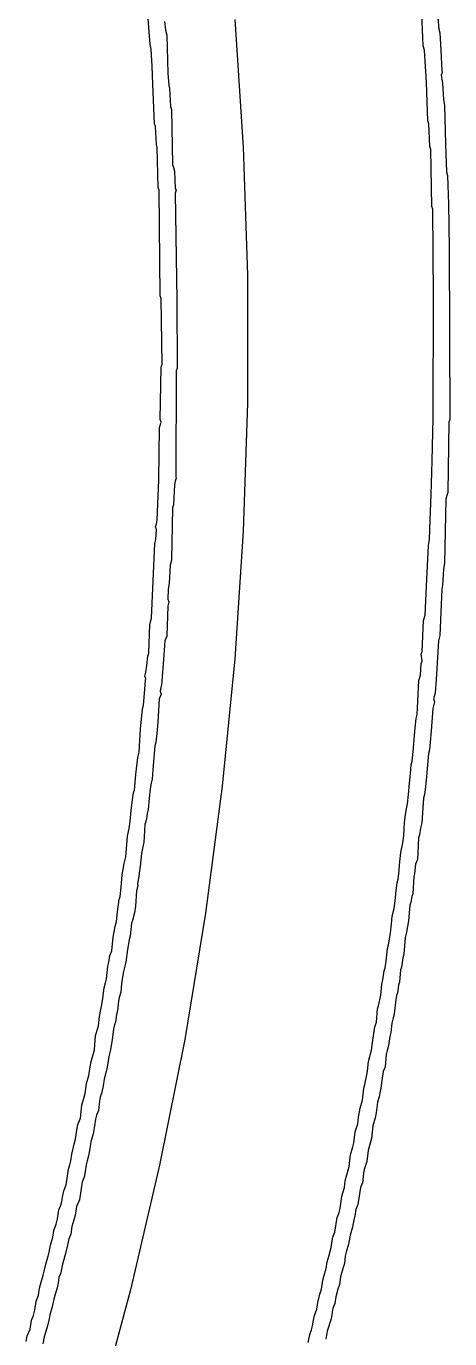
# Model space of a CAD drawing. Header units: millimetres. Extents: x 95 to 305, y 96 to 295.
# Drawn here: x 294.06 to 304.92, y 174.41 to 208.01 of the extents above; entities that cross this region are included whole.
import ezdxf

# ---------------------------------------------------------------- set-up
doc = ezdxf.new("R2010")
doc.units = ezdxf.units.MM
doc.layers.add('BottomLayer', color=5, linetype='Continuous')
doc.layers.add('BottomOverlay', color=54, linetype='Continuous')

msp = doc.modelspace()

# ---------------------------------------------------------------- linework, layer by layer
at = {"layer": 'BottomLayer'}
for p, q in [((299.409, 208.184), (299.624, 204.914)), ((299.624, 204.914), (299.732, 201.639)), ((299.732, 201.639), (299.732, 198.361)), ((299.732, 198.361), (299.624, 195.086)), ((299.624, 195.086), (299.409, 191.816)), ((299.409, 191.816), (299.086, 188.555)), ((299.086, 188.555), (298.657, 185.306)), ((298.657, 185.306), (298.121, 182.073)), ((298.121, 182.073), (297.479, 178.859)), ((297.479, 178.859), (296.732, 175.668)), ((296.732, 175.668), (295.88, 172.503))]:
    msp.add_line(p, q, dxfattribs=at)
at = {"layer": 'BottomOverlay'}
for p, q in [((304.234, 207.514), (304.197, 208.33)), ((297.212, 207.867), (297.188, 208.208)), ((297.601, 208.135), (297.626, 207.916)), ((304.611, 208.232), (304.636, 207.94)), ((297.236, 207.551), (297.212, 207.867)), ((297.626, 207.916), (297.662, 207.782)), ((297.662, 207.782), (297.687, 206.809)), ((304.636, 207.94), (304.66, 207.843)), ((304.66, 207.843), (304.684, 207.405)), ((297.261, 207.429), (297.236, 207.551)), ((297.285, 206.991), (297.261, 207.429)), ((304.27, 207.405), (304.234, 207.514)), ((304.319, 206.577), (304.27, 207.405)), ((304.684, 207.405), (304.709, 206.869)), ((297.309, 206.529), (297.285, 206.991)), ((297.687, 206.809), (297.711, 206.492)), ((304.721, 206.833), (304.696, 206.76)), ((304.696, 206.76), (304.733, 206.553)), ((304.709, 206.869), (304.721, 206.833)), ((297.346, 205.519), (297.309, 206.529)), ((297.711, 206.492), (297.735, 206.419)), ((297.735, 206.419), (297.76, 205.957)), ((304.356, 205.592), (304.319, 206.577)), ((304.733, 206.553), (304.757, 206.139)), ((304.757, 206.139), (304.782, 205.993)), ((304.782, 205.993), (304.806, 204.995)), ((297.76, 205.957), (297.784, 205.884)), ((297.784, 205.884), (297.808, 204.472)), ((297.37, 205.446), (297.346, 205.519)), ((297.395, 204.983), (297.37, 205.446)), ((304.38, 205.519), (304.356, 205.592)), ((304.404, 204.934), (304.38, 205.519)), ((297.419, 204.91), (297.395, 204.983)), ((304.806, 204.995), (304.83, 204.289)), ((297.443, 203.888), (297.419, 204.91)), ((304.429, 204.861), (304.404, 204.934)), ((304.453, 203.401), (304.429, 204.861)), ((297.808, 204.472), (297.833, 204.399)), ((297.833, 204.399), (297.857, 204.302)), ((297.857, 204.302), (297.881, 203.863)), ((304.83, 204.289), (304.855, 204.192)), ((304.855, 204.192), (304.879, 203.462)), ((297.468, 203.815), (297.443, 203.888)), ((297.492, 201.113), (297.468, 203.815)), ((297.881, 203.863), (297.906, 203.815)), ((297.906, 203.815), (297.881, 203.742)), ((297.881, 203.742), (297.918, 201.004)), ((304.477, 203.328), (304.453, 203.401)), ((304.502, 201.089), (304.477, 203.328)), ((304.879, 203.462), (304.903, 202.342)), ((304.903, 202.342), (304.915, 197.949)), ((297.516, 201.04), (297.492, 201.113)), ((297.541, 199.361), (297.516, 201.04)), ((297.918, 201.004), (297.93, 199.263)), ((304.49, 197.985), (304.502, 201.064)), ((304.502, 201.064), (304.502, 201.089)), ((297.492, 197.949), (297.516, 199.288)), ((297.516, 199.288), (297.541, 199.361)), ((297.93, 199.263), (297.906, 199.19)), ((297.906, 199.19), (297.894, 196.476)), ((297.516, 197.876), (297.492, 197.949)), ((304.465, 196.89), (304.49, 197.985)), ((304.915, 197.949), (304.891, 197.876)), ((297.455, 196.403), (297.48, 197.742)), ((297.48, 197.742), (297.516, 197.876)), ((304.891, 197.876), (304.867, 196.075)), ((304.441, 196.014), (304.465, 196.89)), ((297.419, 195.369), (297.455, 196.403)), ((297.857, 196.27), (297.833, 195.758)), ((297.881, 196.367), (297.857, 196.27)), ((297.906, 196.44), (297.881, 196.367)), ((297.894, 196.476), (297.906, 196.44)), ((304.417, 195.381), (304.441, 196.014)), ((304.818, 195.904), (304.782, 194.262)), ((304.842, 196.002), (304.818, 195.904)), ((304.867, 196.075), (304.842, 196.002)), ((297.808, 195.685), (297.784, 194.347)), ((297.833, 195.758), (297.808, 195.685)), ((297.37, 195.199), (297.395, 195.272)), ((297.395, 195.272), (297.419, 195.369)), ((304.392, 194.87), (304.417, 195.381)), ((297.395, 195.126), (297.37, 195.199)), ((297.382, 194.87), (297.395, 195.126)), ((297.273, 192.862), (297.358, 194.773)), ((297.358, 194.773), (297.382, 194.87)), ((304.319, 193.677), (304.368, 194.724)), ((304.368, 194.724), (304.392, 194.87)), ((297.747, 194.213), (297.723, 193.75)), ((297.784, 194.347), (297.747, 194.213)), ((304.782, 194.262), (304.757, 194.116)), ((304.757, 194.116), (304.733, 193.702)), ((297.699, 193.604), (297.687, 193.349)), ((297.723, 193.75), (297.699, 193.604)), ((304.283, 192.935), (304.319, 193.677)), ((304.709, 193.604), (304.66, 192.412)), ((304.733, 193.702), (304.709, 193.604)), ((297.687, 193.349), (297.711, 193.276)), ((297.711, 193.276), (297.687, 193.178)), ((297.687, 193.178), (297.662, 192.4)), ((304.246, 192.801), (304.283, 192.935)), ((297.2, 191.961), (297.224, 192.692)), ((297.224, 192.692), (297.249, 192.765)), ((297.249, 192.765), (297.273, 192.862)), ((304.21, 192.01), (304.246, 192.801)), ((297.614, 192.278), (297.577, 191.803)), ((297.662, 192.4), (297.614, 192.278)), ((304.623, 192.278), (304.563, 191.292)), ((304.66, 192.412), (304.623, 192.278)), ((297.151, 191.645), (297.176, 191.888)), ((297.176, 191.888), (297.2, 191.961)), ((304.185, 191.937), (304.21, 192.01)), ((304.21, 191.767), (304.185, 191.937)), ((297.127, 191.475), (297.151, 191.645)), ((297.577, 191.803), (297.528, 191.146)), ((304.161, 191.402), (304.185, 191.694)), ((304.185, 191.694), (304.21, 191.767)), ((297.09, 190.927), (297.115, 191.268)), ((297.102, 191.377), (297.127, 191.475)), ((297.127, 191.304), (297.102, 191.377)), ((297.115, 191.268), (297.127, 191.304)), ((304.1, 190.732), (304.124, 191.268)), ((304.124, 191.268), (304.161, 191.402)), ((304.563, 191.292), (304.538, 190.951)), ((297.066, 190.635), (297.09, 190.927)), ((297.516, 190.915), (297.468, 190.793)), ((297.504, 191.049), (297.492, 190.988)), ((297.492, 190.988), (297.516, 190.915)), ((297.528, 191.146), (297.504, 191.049)), ((304.514, 190.854), (304.502, 190.793)), ((304.538, 190.951), (304.514, 190.854)), ((297.017, 190.27), (297.042, 190.538)), ((297.042, 190.538), (297.066, 190.635)), ((297.468, 190.793), (297.431, 190.197)), ((304.076, 190.392), (304.1, 190.732)), ((304.477, 190.55), (304.441, 189.978)), ((304.526, 190.72), (304.477, 190.55)), ((304.502, 190.793), (304.526, 190.72)), ((296.993, 190.026), (297.017, 190.27)), ((297.431, 190.197), (297.407, 189.905)), ((304.027, 190.051), (304.051, 190.294)), ((304.051, 190.294), (304.076, 190.392)), ((296.956, 189.43), (296.993, 190.026)), ((297.407, 189.905), (297.382, 189.686)), ((303.978, 189.442), (304.027, 190.051)), ((304.441, 189.978), (304.417, 189.686)), ((297.358, 189.588), (297.334, 189.296)), ((297.382, 189.686), (297.358, 189.588)), ((304.417, 189.686), (304.392, 189.491)), ((296.871, 188.858), (296.92, 189.296)), ((296.92, 189.296), (296.956, 189.43)), ((297.334, 189.296), (297.309, 188.98)), ((303.93, 189.102), (303.954, 189.199)), ((303.954, 189.199), (303.978, 189.442)), ((304.368, 189.394), (304.319, 188.809)), ((304.392, 189.491), (304.368, 189.394)), ((296.835, 188.457), (296.871, 188.858)), ((297.309, 188.98), (297.285, 188.736)), ((303.881, 188.639), (303.905, 188.883)), ((303.905, 188.883), (303.93, 189.102)), ((297.261, 188.639), (297.236, 188.493)), ((297.285, 188.736), (297.261, 188.639)), ((303.857, 188.347), (303.881, 188.639)), ((304.295, 188.542), (304.27, 188.347)), ((304.319, 188.809), (304.295, 188.542)), ((296.774, 188.152), (296.81, 188.384)), ((296.81, 188.384), (296.835, 188.457)), ((297.212, 188.25), (297.188, 187.958)), ((297.236, 188.493), (297.212, 188.25)), ((303.832, 188.104), (303.857, 188.347)), ((304.246, 188.25), (304.222, 188.006)), ((304.27, 188.347), (304.246, 188.25)), ((296.725, 187.666), (296.75, 187.933)), ((296.75, 187.933), (296.774, 188.152)), ((297.163, 187.86), (297.139, 187.714)), ((297.188, 187.958), (297.163, 187.86)), ((303.759, 187.617), (303.784, 187.836)), ((303.784, 187.836), (303.808, 187.982)), ((303.808, 187.982), (303.832, 188.104)), ((304.222, 188.006), (304.197, 187.617)), ((296.701, 187.471), (296.725, 187.666)), ((297.102, 187.58), (297.078, 187.118)), ((297.139, 187.714), (297.102, 187.58)), ((303.735, 187.3), (303.759, 187.617)), ((304.197, 187.617), (304.161, 187.483)), ((296.616, 186.753), (296.652, 187.276)), ((296.652, 187.276), (296.701, 187.471)), ((303.711, 187.106), (303.735, 187.3)), ((304.112, 187.24), (304.088, 186.68)), ((304.137, 187.313), (304.112, 187.24)), ((304.161, 187.483), (304.137, 187.313)), ((297.017, 186.838), (296.981, 186.509)), ((297.054, 187.045), (297.017, 186.838)), ((297.078, 187.118), (297.054, 187.045)), ((303.638, 186.619), (303.662, 186.862)), ((303.662, 186.862), (303.711, 187.106)), ((296.518, 186.29), (296.567, 186.582)), ((296.567, 186.582), (296.616, 186.753)), ((296.981, 186.509), (296.932, 186.144)), ((303.613, 186.327), (303.638, 186.619)), ((304.039, 186.558), (304.015, 186.315)), ((304.088, 186.68), (304.039, 186.558)), ((296.494, 185.974), (296.518, 186.29)), ((303.565, 186.083), (303.589, 186.181)), ((303.589, 186.181), (303.613, 186.327)), ((303.991, 186.242), (303.966, 185.804)), ((304.015, 186.315), (303.991, 186.242)), ((296.47, 185.731), (296.494, 185.974)), ((296.883, 185.877), (296.859, 185.487)), ((296.92, 186.01), (296.883, 185.877)), ((296.932, 186.144), (296.908, 186.071)), ((296.908, 186.071), (296.92, 186.01)), ((303.516, 185.621), (303.54, 185.889)), ((303.54, 185.889), (303.565, 186.083)), ((296.397, 185.341), (296.445, 185.658)), ((296.445, 185.658), (296.47, 185.731)), ((296.859, 185.487), (296.835, 185.317)), ((303.492, 185.426), (303.516, 185.621)), ((303.893, 185.511), (303.857, 185.11)), ((303.918, 185.585), (303.893, 185.511)), ((303.942, 185.731), (303.918, 185.585)), ((303.966, 185.804), (303.942, 185.731)), ((296.372, 185.098), (296.397, 185.341)), ((296.835, 185.317), (296.786, 185.122)), ((303.419, 185.037), (303.443, 185.232)), ((303.443, 185.232), (303.492, 185.426)), ((296.287, 184.696), (296.336, 184.964)), ((296.336, 184.964), (296.372, 185.098)), ((296.762, 185.049), (296.725, 184.72)), ((296.786, 185.122), (296.762, 185.049)), ((303.394, 184.793), (303.419, 185.037)), ((303.808, 184.818), (303.772, 184.684)), ((303.857, 185.11), (303.808, 184.818)), ((296.251, 184.343), (296.287, 184.696)), ((296.701, 184.623), (296.652, 184.38)), ((296.725, 184.72), (296.701, 184.623)), ((303.321, 184.404), (303.346, 184.501)), ((303.346, 184.501), (303.394, 184.793)), ((303.772, 184.684), (303.735, 184.258)), ((296.178, 184.051), (296.202, 184.221)), ((296.202, 184.221), (296.251, 184.343)), ((296.652, 184.38), (296.616, 184.051)), ((303.285, 184.075), (303.321, 184.404)), ((303.711, 184.161), (303.674, 183.929)), ((303.735, 184.258), (303.711, 184.161)), ((296.117, 183.625), (296.153, 183.954)), ((296.153, 183.954), (296.178, 184.051)), ((296.616, 184.051), (296.543, 183.783)), ((303.2, 183.601), (303.236, 183.832)), ((303.236, 183.832), (303.26, 183.905)), ((303.26, 183.905), (303.285, 184.075)), ((303.65, 183.856), (303.625, 183.54)), ((303.674, 183.929), (303.65, 183.856)), ((296.056, 183.394), (296.092, 183.528)), ((296.092, 183.528), (296.117, 183.625)), ((296.506, 183.503), (296.482, 183.284)), ((296.543, 183.783), (296.506, 183.503)), ((303.151, 183.211), (303.175, 183.479)), ((303.175, 183.479), (303.2, 183.601)), ((303.601, 183.467), (303.577, 183.272)), ((303.625, 183.54), (303.601, 183.467)), ((296.019, 183.065), (296.056, 183.394)), ((296.445, 183.151), (296.421, 183.053)), ((296.482, 183.284), (296.445, 183.151)), ((303.09, 182.931), (303.151, 183.211)), ((303.552, 183.199), (303.528, 183.029)), ((303.577, 183.272), (303.552, 183.199)), ((295.934, 182.664), (296.019, 183.065)), ((296.397, 182.81), (296.372, 182.712)), ((296.421, 183.053), (296.397, 182.81)), ((303.041, 182.518), (303.066, 182.858)), ((303.066, 182.858), (303.09, 182.931)), ((303.528, 183.029), (303.492, 182.725)), ((295.91, 182.42), (295.934, 182.664)), ((296.348, 182.518), (296.324, 182.445)), ((296.372, 182.712), (296.348, 182.518)), ((302.993, 182.396), (303.041, 182.518)), ((303.431, 182.493), (303.406, 182.25)), ((303.467, 182.627), (303.431, 182.493)), ((303.492, 182.725), (303.467, 182.627)), ((295.812, 181.812), (295.837, 182.177)), ((295.837, 182.177), (295.861, 182.25)), ((295.861, 182.25), (295.91, 182.42)), ((296.299, 182.347), (296.263, 182.067)), ((296.324, 182.445), (296.299, 182.347)), ((302.932, 181.994), (302.993, 182.396)), ((303.382, 182.153), (303.346, 181.921)), ((303.406, 182.25), (303.382, 182.153)), ((295.788, 181.715), (295.812, 181.812)), ((296.263, 182.067), (296.214, 181.775)), ((302.834, 181.508), (302.907, 181.8)), ((302.907, 181.8), (302.932, 181.994)), ((303.309, 181.788), (303.285, 181.69)), ((303.346, 181.921), (303.309, 181.788)), ((295.691, 181.325), (295.727, 181.508)), ((295.727, 181.508), (295.752, 181.605)), ((295.752, 181.605), (295.788, 181.715)), ((296.153, 181.471), (296.129, 181.325)), ((296.178, 181.642), (296.153, 181.471)), ((296.214, 181.775), (296.178, 181.642)), ((302.81, 181.264), (302.834, 181.508)), ((303.285, 181.69), (303.26, 181.374)), ((295.606, 180.948), (295.666, 181.155)), ((295.666, 181.155), (295.691, 181.325)), ((296.105, 181.252), (296.056, 181.057)), ((296.129, 181.325), (296.105, 181.252)), ((302.737, 180.923), (302.786, 181.167)), ((302.786, 181.167), (302.81, 181.264)), ((303.212, 181.252), (303.175, 181.021)), ((303.26, 181.374), (303.212, 181.252)), ((295.569, 180.692), (295.606, 180.948)), ((296.032, 180.887), (295.995, 180.729)), ((296.056, 181.057), (296.032, 180.887)), ((302.676, 180.522), (302.713, 180.826)), ((302.713, 180.826), (302.737, 180.923)), ((303.151, 180.826), (303.127, 180.704)), ((303.175, 181.021), (303.151, 180.826)), ((295.484, 180.388), (295.545, 180.595)), ((295.545, 180.595), (295.569, 180.692)), ((295.934, 180.498), (295.91, 180.254)), ((295.959, 180.595), (295.934, 180.498)), ((295.995, 180.729), (295.959, 180.595)), ((302.615, 180.315), (302.676, 180.522)), ((303.066, 180.473), (303.029, 180.193)), ((303.102, 180.607), (303.066, 180.473)), ((303.127, 180.704), (303.102, 180.607)), ((295.447, 180.059), (295.484, 180.388)), ((295.861, 180.132), (295.837, 180.035)), ((295.91, 180.254), (295.861, 180.132)), ((302.579, 180.084), (302.615, 180.315)), ((303.029, 180.193), (303.005, 180.072)), ((295.326, 179.524), (295.362, 179.804)), ((295.362, 179.804), (295.387, 179.901)), ((295.387, 179.901), (295.447, 180.059)), ((295.812, 179.865), (295.776, 179.658)), ((295.837, 180.035), (295.812, 179.865)), ((302.494, 179.707), (302.555, 179.913)), ((302.555, 179.913), (302.579, 180.084)), ((302.944, 179.865), (302.907, 179.536)), ((303.005, 180.072), (302.944, 179.865)), ((295.289, 179.39), (295.326, 179.524)), ((295.715, 179.451), (295.691, 179.281)), ((295.776, 179.658), (295.715, 179.451)), ((302.457, 179.427), (302.494, 179.707)), ((302.907, 179.536), (302.847, 179.329)), ((295.204, 178.964), (295.228, 179.135)), ((295.228, 179.135), (295.289, 179.39)), ((295.654, 179.098), (295.618, 178.964)), ((295.691, 179.281), (295.654, 179.098)), ((302.335, 178.818), (302.372, 179.122)), ((302.372, 179.122), (302.433, 179.329)), ((302.433, 179.329), (302.457, 179.427)), ((302.822, 179.232), (302.786, 178.952)), ((302.847, 179.329), (302.822, 179.232)), ((295.082, 178.356), (295.143, 178.757)), ((295.143, 178.757), (295.18, 178.867)), ((295.18, 178.867), (295.204, 178.964)), ((295.593, 178.867), (295.569, 178.696)), ((295.618, 178.964), (295.593, 178.867)), ((302.275, 178.611), (302.335, 178.818)), ((302.786, 178.952), (302.725, 178.745)), ((295.496, 178.429), (295.423, 177.966)), ((295.545, 178.55), (295.496, 178.429)), ((295.569, 178.696), (295.545, 178.55)), ((302.214, 178.283), (302.238, 178.453)), ((302.238, 178.453), (302.275, 178.611)), ((302.701, 178.648), (302.676, 178.404)), ((302.725, 178.745), (302.701, 178.648)), ((294.997, 178.076), (295.021, 178.197)), ((295.021, 178.197), (295.082, 178.356)), ((302.153, 178.051), (302.177, 178.149)), ((302.177, 178.149), (302.214, 178.283)), ((302.628, 178.283), (302.555, 177.845)), ((302.676, 178.404), (302.628, 178.283)), ((294.9, 177.711), (294.948, 177.832)), ((294.948, 177.832), (294.973, 177.93)), ((294.973, 177.93), (294.997, 178.076)), ((295.35, 177.796), (295.314, 177.565)), ((295.423, 177.966), (295.35, 177.796)), ((302.08, 177.638), (302.104, 177.759)), ((302.104, 177.759), (302.153, 178.051)), ((302.555, 177.845), (302.506, 177.723)), ((294.827, 177.346), (294.863, 177.479)), ((294.863, 177.479), (294.9, 177.711)), ((295.314, 177.565), (295.228, 177.285)), ((301.97, 177.139), (302.031, 177.516)), ((302.031, 177.516), (302.08, 177.638)), ((302.457, 177.455), (302.421, 177.273)), ((302.482, 177.552), (302.457, 177.455)), ((302.506, 177.723), (302.482, 177.552)), ((294.742, 177.017), (294.766, 177.187)), ((294.766, 177.187), (294.827, 177.346)), ((295.204, 177.09), (295.155, 176.968)), ((295.228, 177.285), (295.204, 177.09)), ((301.922, 177.017), (301.97, 177.139)), ((302.421, 177.273), (302.36, 177.066)), ((294.644, 176.628), (294.681, 176.81)), ((294.681, 176.81), (294.742, 177.017)), ((295.107, 176.774), (295.07, 176.591)), ((295.155, 176.968), (295.107, 176.774)), ((301.824, 176.555), (301.873, 176.749)), ((301.873, 176.749), (301.897, 176.92)), ((301.897, 176.92), (301.922, 177.017)), ((302.323, 176.834), (302.262, 176.628)), ((302.36, 177.066), (302.323, 176.834)), ((294.559, 176.323), (294.62, 176.53)), ((294.62, 176.53), (294.644, 176.628)), ((295.07, 176.591), (295.009, 176.384)), ((301.776, 176.384), (301.824, 176.555)), ((302.238, 176.53), (302.214, 176.335)), ((302.262, 176.628), (302.238, 176.53)), ((294.498, 176.043), (294.522, 176.141)), ((294.522, 176.141), (294.559, 176.323)), ((294.948, 176.104), (294.9, 175.983)), ((294.985, 176.287), (294.948, 176.104)), ((295.009, 176.384), (294.985, 176.287)), ((301.69, 176.007), (301.751, 176.214)), ((301.751, 176.214), (301.776, 176.384)), ((302.141, 176.092), (302.116, 175.995)), ((302.189, 176.262), (302.141, 176.092)), ((302.214, 176.335), (302.189, 176.262)), ((294.401, 175.703), (294.425, 175.8)), ((294.425, 175.8), (294.498, 176.043)), ((294.875, 175.837), (294.851, 175.715)), ((294.9, 175.983), (294.875, 175.837)), ((301.63, 175.678), (301.666, 175.91)), ((301.666, 175.91), (301.69, 176.007)), ((302.092, 175.8), (302.043, 175.678)), ((302.116, 175.995), (302.092, 175.8)), ((294.316, 175.374), (294.376, 175.532)), ((294.376, 175.532), (294.401, 175.703)), ((294.766, 175.435), (294.729, 175.228)), ((294.851, 175.715), (294.766, 175.435)), ((301.532, 175.338), (301.581, 175.557)), ((301.581, 175.557), (301.63, 175.678)), ((301.995, 175.484), (301.97, 175.313)), ((302.043, 175.678), (301.995, 175.484)), ((294.243, 175.009), (294.279, 175.143)), ((294.279, 175.143), (294.316, 175.374)), ((294.729, 175.228), (294.669, 175.021)), ((301.447, 175.009), (301.508, 175.167)), ((301.508, 175.167), (301.532, 175.338)), ((301.897, 175.094), (301.873, 174.924)), ((301.922, 175.192), (301.897, 175.094)), ((301.97, 175.313), (301.922, 175.192)), ((294.157, 174.656), (294.194, 174.887)), ((294.194, 174.887), (294.243, 175.009)), ((294.608, 174.741), (294.522, 174.461)), ((294.644, 174.924), (294.608, 174.741)), ((294.669, 175.021), (294.644, 174.924)), ((301.374, 174.644), (301.398, 174.741)), ((301.398, 174.741), (301.423, 174.887)), ((301.423, 174.887), (301.447, 175.009)), ((301.873, 174.924), (301.776, 174.607)), ((294.06, 174.34), (294.084, 174.486)), ((294.084, 174.486), (294.157, 174.656)), ((294.522, 174.461), (294.486, 174.279)), ((301.289, 174.315), (301.325, 174.522)), ((301.325, 174.522), (301.374, 174.644)), ((301.776, 174.607), (301.739, 174.4))]:
    msp.add_line(p, q, dxfattribs=at)

doc.saveas('drawing.dxf')
